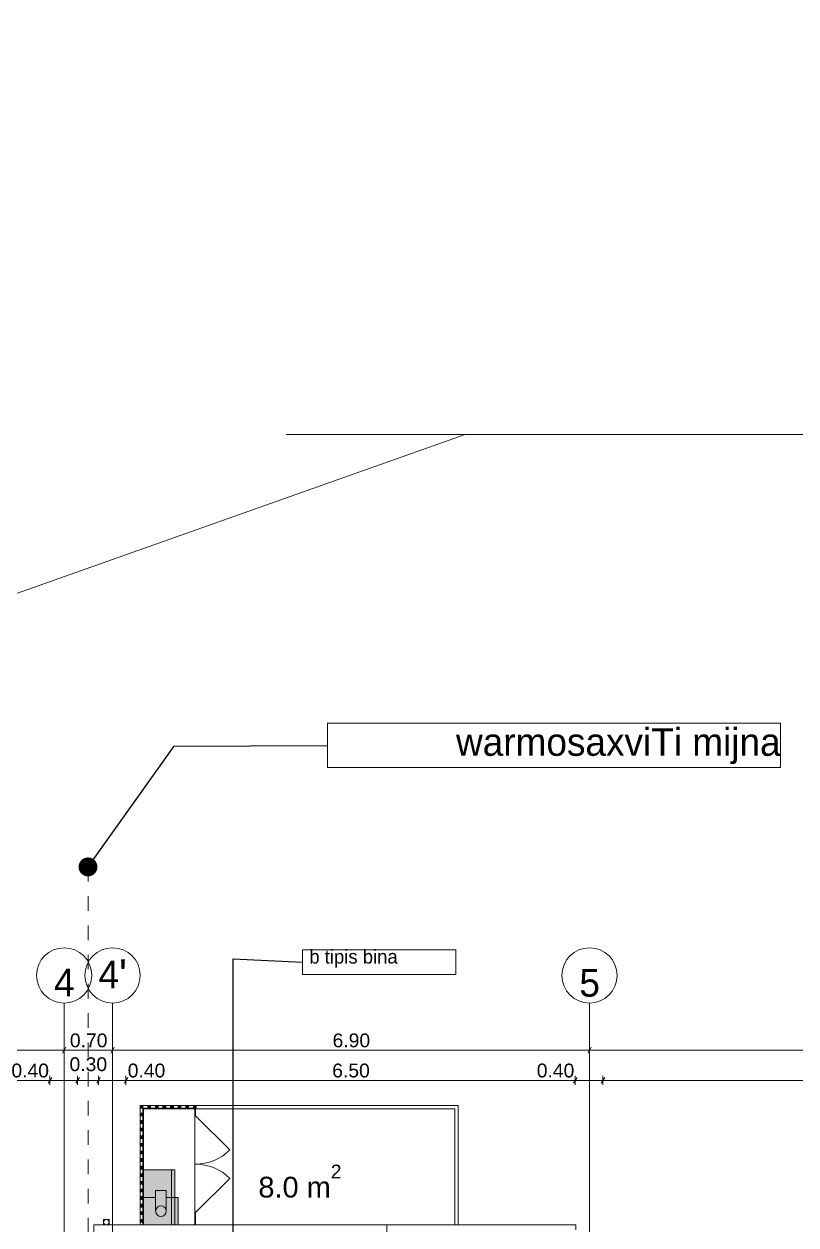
# Model space of a CAD drawing. Header units: millimetres. Extents: x 475159934 to 476245151, y 4620917055 to 4621447368.
# Drawn here: x 475253544 to 475264711, y 4621110286 to 4621127665 of the extents above; entities that cross this region are included whole.
import ezdxf

# ---------------------------------------------------------------- set-up
doc = ezdxf.new("R2010")
doc.units = ezdxf.units.MM
doc.header["$MEASUREMENT"] = 0
doc.set_wipeout_variables(frame=1)
doc.linetypes.add('Dashed', pattern=[423.333333, 211.666667, -211.666667])
for name, color, linetype, lineweight in [('0_Pen_No__42_Pen_No__250_Pen_No__5', 5, 'Continuous', 0), ('2D Drafting - General_Pen_No__1_Pen_No__7', 7, 'Continuous', 0), ('2D Drafting - General_Pen_No__250_Pen_No__7_Pen_No__250', 7, 'Continuous', 0), ('2D Drafting - General_Pen_No__250_Pen_No__7_Pen_No__7', 7, 'Continuous', 0), ('2D Drafting - General_Pen_No__7_Pen_No__250', 7, 'Continuous', 0), ('Annotation - Text_Pen_No__7_Pen_No__5', 5, 'Continuous', 0), ('G-Anno-Nplt_Pen_No__4', 7, 'Continuous', 0), ('G-Anno-Nplt_Pen_No__7', 7, 'Continuous', 0), ('gegmebi_Pen_No__1_Pen_No__7', 7, 'Continuous', 0), ('gegmebi_Pen_No__7_Pen_No__7', 7, 'Continuous', 0), ('New_2D Drafting - General_Pen_No__250_Pen_No__7_Pen_No__255', 255, 'Continuous', 0), ('New_2D Drafting - General_Pen_No__2_Pen_No__250', 7, 'Continuous', 0), ('New_2D Drafting - General_Pen_No__30_Pen_No__9_Pen_No__9_Pen_No__255', 255, 'Continuous', 0), ('New_2D Drafting - General_Pen_No__30_Pen_No__9_Pen_No__9_Pen_No__7', 7, 'Continuous', 0), ('New_Doors_Pen_No__7_Pen_No__7_Pen_No__250', 7, 'Continuous', 0), ('New_reg_nak_Pen_No__250', 7, 'Continuous', 0), ('New_reg_nak_Pen_No__7', 7, 'Continuous', 0), ('New_Structural - Bearing_Pen_No__1', 1, 'Continuous', 0), ('New_Structural - Bearing_Pen_No__250', 7, 'Continuous', 0), ('New_topo_NL (1)$0$GAZI_Pen_No__5', 5, 'Continuous', 0), ('New_ნავეთების კონტურები გრგ2_Pen_No__1', 1, 'Continuous', 0), ('zoma_Pen_No__142', 142, 'Continuous', 0), ('zoma_Pen_No__5', 5, 'Continuous', 0), ('zoma_Pen_No__5_Pen_No__5', 5, 'Continuous', 0)]:
    doc.layers.add(name, color=color, linetype=linetype, lineweight=lineweight)
doc.layers.add('zoma', color=7, linetype='Continuous')
doc.styles.add('GENERATED_STYLE_1', font='arial.ttf')
doc.styles.add('GENERATED_STYLE_3', font='arial.ttf')
doc.styles.add('GENERATED_STYLE_4', font='ACADMTAV.TTF')
doc.linetypes.add('Break', pattern='A,0,[1,12. бѓљбѓ\x98бѓЎбѓ\x98 бѓ’бѓђбѓ¦бѓ”бѓ‘бѓ”бѓ‘бѓ\x981.Shx,S=15.679026,R=0,X=0,Y=0],-1975.557214,0', length=1975.557214)
doc.dimstyles.new('GENERATED_STYLE__18', dxfattribs={"dimtxt": 200, "dimasz": 64.421331, "dimexe": 0.18, "dimexo": 3, "dimgap": 0, "dimtad": 1, "dimtih": 1, "dimtoh": 1, "dimlfac": 0.001, "dimzin": 0, "dimdsep": 46, "dimtxsty": 'GENERATED_STYLE_3', "dimblk": 'ARROWHEAD_2', "dimblk1": 'ARROWHEAD_2', "dimblk2": 'ARROWHEAD_2', "dimcen": 0.09, "dimclrd": 5, "dimclre": 5, "dimclrt": 5, "dimadec": 0, "dimazin": 0, "dimtfac": 1, "dimtdec": 4, "dimtmove": 0, "dimatfit": 3, "dimfxl": 1, "dimtolj": 1, "dimtzin": 0, "dimarcsym": 0})
doc.dimstyles.new('GENERATED_STYLE__27', dxfattribs={"dimtxt": 0.18, "dimasz": 364.8, "dimexe": 0.18, "dimexo": 0.0625, "dimgap": 0, "dimtad": 0, "dimtih": 1, "dimtoh": 1, "dimdec": 4, "dimzin": 0, "dimdsep": 46, "dimcen": 0.09, "dimadec": 0, "dimazin": 0, "dimtfac": 1, "dimtdec": 4, "dimtmove": 0, "dimatfit": 3, "dimldrblk": 'ARROWHEAD_11', "dimfxl": 1, "dimtolj": 1, "dimtzin": 0, "dimarcsym": 0})
doc.dimstyles.new('GENERATED_STYLE__3', dxfattribs={"dimtxt": 200, "dimasz": 64.421331, "dimexe": 0.18, "dimexo": 3, "dimgap": 0, "dimtad": 1, "dimtih": 1, "dimtoh": 1, "dimlfac": 0.001, "dimzin": 0, "dimdsep": 46, "dimtxsty": 'GENERATED_STYLE_3', "dimblk": 'ARROWHEAD_2', "dimblk1": 'ARROWHEAD_2', "dimblk2": 'ARROWHEAD_2', "dimcen": 0.09, "dimclrd": 142, "dimclre": 142, "dimclrt": 142, "dimadec": 0, "dimazin": 0, "dimtfac": 1, "dimtdec": 4, "dimtmove": 0, "dimatfit": 3, "dimfxl": 1, "dimtolj": 1, "dimtzin": 0, "dimarcsym": 0})
doc.dimstyles.new('GENERATED_STYLE__31', dxfattribs={"dimtxt": 0.18, "dimasz": 547.2, "dimexe": 0.18, "dimexo": 0.0625, "dimgap": 0, "dimtad": 0, "dimtih": 1, "dimtoh": 1, "dimdec": 4, "dimzin": 0, "dimdsep": 46, "dimcen": 0.09, "dimadec": 0, "dimazin": 0, "dimtfac": 1, "dimtdec": 4, "dimtmove": 0, "dimatfit": 3, "dimldrblk": 'ARROWHEAD_11', "dimfxl": 1, "dimtolj": 1, "dimtzin": 0, "dimarcsym": 0})
doc.dimstyles.new('GENERATED_STYLE__7', dxfattribs={"dimtxt": 200, "dimasz": 64.421331, "dimexe": 0.18, "dimexo": 3, "dimgap": 0, "dimtad": 1, "dimtih": 1, "dimtoh": 1, "dimlfac": 0.001, "dimzin": 0, "dimdsep": 46, "dimtxsty": 'GENERATED_STYLE_3', "dimblk": 'ARROWHEAD_2', "dimblk1": 'ARROWHEAD_2', "dimblk2": 'ARROWHEAD_2', "dimcen": 0.09, "dimclrd": 142, "dimclre": 142, "dimclrt": 142, "dimadec": 0, "dimazin": 0, "dimtfac": 1, "dimtdec": 4, "dimtmove": 2, "dimatfit": 3, "dimfxl": 1, "dimtolj": 1, "dimtzin": 0, "dimarcsym": 0})

# ---------------------------------------------------------------- blocks, each defined once
blk = doc.blocks.new('*D786', base_point=(475826096, 4621095193))
at = {"layer": 'zoma_Pen_No__142', "color": 142, "linetype": 'Continuous', "lineweight": 0, "transparency": 16777216}
for p, q in [((475247249, 4621112858), (475247200, 4621112773)), ((475247224, 4621112752), (475247224, 4621112879)), ((475254149, 4621112858), (475254100, 4621112773)), ((475254124, 4621112752), (475254124, 4621112879)), ((475247224, 4621112815), (475254124, 4621112815))]:
    blk.add_line(p, q, dxfattribs=at)
at = {"layer": 'zoma_Pen_No__142', "color": 142, "lineweight": 0, "transparency": 16777216, "insert": (475250407, 4621112855), "char_height": 200, "attachment_point": 7, "style": 'GENERATED_STYLE_3'}
blk.add_mtext('\\A1;{\\pql;\\fArial|b0|i0|c204|p0;\\W1.000000;6.90}', dxfattribs=at)
blk = doc.blocks.new('ARROWHEAD_2')
at = {"color": 0, "linetype": 'Continuous', "lineweight": 0}
for p, q in [((0, 0), (-1, 0)), ((-0.38, -0.66), (0.38, 0.66))]:
    blk.add_line(p, q, dxfattribs=at)
blk = doc.blocks.new('*D787', base_point=(475826096, 4621095193))
at = {"layer": 'zoma_Pen_No__142', "color": 142, "linetype": 'Continuous', "lineweight": 0, "transparency": 16777216}
for p, q in [((475254149, 4621112858), (475254100, 4621112773)), ((475254124, 4621112752), (475254124, 4621112879)), ((475254849, 4621112858), (475254800, 4621112773)), ((475254824, 4621112752), (475254824, 4621112879)), ((475254124, 4621112815), (475254824, 4621112815))]:
    blk.add_line(p, q, dxfattribs=at)
at = {"layer": 'zoma_Pen_No__142', "color": 142, "lineweight": 0, "transparency": 16777216, "insert": (475254207, 4621112855), "char_height": 200, "attachment_point": 7, "style": 'GENERATED_STYLE_3'}
blk.add_mtext('\\A1;{\\pql;\\fArial|b0|i0|c204|p0;\\W1.000000;0.70}', dxfattribs=at)
blk = doc.blocks.new('*D788', base_point=(475826096, 4621095193))
at = {"layer": 'zoma_Pen_No__142', "color": 142, "linetype": 'Continuous', "lineweight": 0, "transparency": 16777216}
for p, q in [((475254849, 4621112858), (475254800, 4621112773)), ((475254824, 4621112752), (475254824, 4621112879)), ((475261749, 4621112858), (475261700, 4621112773)), ((475261724, 4621112752), (475261724, 4621112879)), ((475254824, 4621112815), (475261724, 4621112815))]:
    blk.add_line(p, q, dxfattribs=at)
at = {"layer": 'zoma_Pen_No__142', "color": 142, "lineweight": 0, "transparency": 16777216, "insert": (475258007, 4621112855), "char_height": 200, "attachment_point": 7, "style": 'GENERATED_STYLE_3'}
blk.add_mtext('\\A1;{\\pql;\\fArial|b0|i0|c204|p0;\\W1.000000;6.90}', dxfattribs=at)
blk = doc.blocks.new('*D789', base_point=(475826096, 4621095193))
at = {"layer": 'zoma_Pen_No__142', "color": 142, "linetype": 'Continuous', "lineweight": 0, "transparency": 16777216}
for p, q in [((475261749, 4621112858), (475261700, 4621112773)), ((475261724, 4621112752), (475261724, 4621112879)), ((475268649, 4621112858), (475268600, 4621112773)), ((475268624, 4621112752), (475268624, 4621112879)), ((475261724, 4621112815), (475268624, 4621112815))]:
    blk.add_line(p, q, dxfattribs=at)
at = {"layer": 'zoma_Pen_No__142', "color": 142, "lineweight": 0, "transparency": 16777216, "insert": (475264907, 4621112855), "char_height": 200, "attachment_point": 7, "style": 'GENERATED_STYLE_3'}
blk.add_mtext('\\A1;{\\pql;\\fArial|b0|i0|c204|p0;\\W1.000000;6.90}', dxfattribs=at)
blk = doc.blocks.new('*D823', base_point=(475826096, 4621095193))
at = {"layer": 'zoma_Pen_No__142', "color": 142, "linetype": 'Continuous', "lineweight": 0, "transparency": 16777216}
for p, q in [((475247444, 4621112422), (475247395, 4621112337)), ((475247419, 4621112316), (475247419, 4621112443)), ((475247419, 4621112379), (475253919, 4621112379)), ((475253944, 4621112422), (475253895, 4621112337)), ((475253919, 4621112316), (475253919, 4621112443))]:
    blk.add_line(p, q, dxfattribs=at)
at = {"layer": 'zoma_Pen_No__142', "color": 142, "lineweight": 0, "transparency": 16777216, "char_height": 200, "attachment_point": 7, "style": 'GENERATED_STYLE_3'}
for s, insert in [('\\A1;{\\pql;\\fArial|b0|i0|c204|p0;\\W1.000000;6.50}', (475250402, 4621112419)), ('\\A1;{\\pql;\\fArial|b0|i0|c204|p0;\\W1.000000;0.40}', (475253361, 4621112419))]:
    blk.add_mtext(s, dxfattribs=dict(at, insert=insert))
blk = doc.blocks.new('*D824', base_point=(475826096, 4621095193))
at = {"layer": 'zoma_Pen_No__142', "color": 142, "linetype": 'Continuous', "lineweight": 0, "transparency": 16777216}
for p, q in [((475253944, 4621112422), (475253895, 4621112337)), ((475253919, 4621112316), (475253919, 4621112443)), ((475253919, 4621112379), (475254319, 4621112379)), ((475254344, 4621112422), (475254295, 4621112337)), ((475254319, 4621112316), (475254319, 4621112443))]:
    blk.add_line(p, q, dxfattribs=at)
at = {"layer": 'zoma_Pen_No__142', "color": 142, "lineweight": 0, "transparency": 16777216, "insert": (475254202, 4621112510), "char_height": 200, "attachment_point": 7, "style": 'GENERATED_STYLE_3'}
blk.add_mtext('\\A1;{\\pql;\\fArial|b0|i0|c204|p0;\\W1.000000;0.30}', dxfattribs=at)
blk = doc.blocks.new('*D825', base_point=(475826096, 4621095193))
at = {"layer": 'zoma_Pen_No__142', "color": 142, "linetype": 'Continuous', "lineweight": 0, "transparency": 16777216}
for p, q in [((475254344, 4621112422), (475254295, 4621112337)), ((475254319, 4621112316), (475254319, 4621112443)), ((475254319, 4621112379), (475254619, 4621112379)), ((475254644, 4621112422), (475254595, 4621112337)), ((475254619, 4621112316), (475254619, 4621112443))]:
    blk.add_line(p, q, dxfattribs=at)
blk = doc.blocks.new('*D826', base_point=(475826096, 4621095193))
at = {"layer": 'zoma_Pen_No__142', "color": 142, "linetype": 'Continuous', "lineweight": 0, "transparency": 16777216}
for p, q in [((475254644, 4621112422), (475254595, 4621112337)), ((475254619, 4621112316), (475254619, 4621112443)), ((475254619, 4621112379), (475255019, 4621112379)), ((475255044, 4621112422), (475254995, 4621112337)), ((475255019, 4621112316), (475255019, 4621112443))]:
    blk.add_line(p, q, dxfattribs=at)
blk = doc.blocks.new('*D827', base_point=(475826096, 4621095193))
at = {"layer": 'zoma_Pen_No__142', "color": 142, "linetype": 'Continuous', "lineweight": 0, "transparency": 16777216}
for p, q in [((475255044, 4621112422), (475254995, 4621112337)), ((475255019, 4621112316), (475255019, 4621112443)), ((475255019, 4621112379), (475261519, 4621112379)), ((475261544, 4621112422), (475261495, 4621112337)), ((475261519, 4621112316), (475261519, 4621112443))]:
    blk.add_line(p, q, dxfattribs=at)
at = {"layer": 'zoma_Pen_No__142', "color": 142, "lineweight": 0, "transparency": 16777216, "char_height": 200, "attachment_point": 7, "style": 'GENERATED_STYLE_3'}
for s, insert in [('\\A1;{\\pql;\\fArial|b0|i0|c204|p0;\\W1.000000;0.40}', (475255044, 4621112419)), ('\\A1;{\\pql;\\fArial|b0|i0|c204|p0;\\W1.000000;6.50}', (475258002, 4621112419)), ('\\A1;{\\pql;\\fArial|b0|i0|c204|p0;\\W1.000000;0.40}', (475260961, 4621112419))]:
    blk.add_mtext(s, dxfattribs=dict(at, insert=insert))
blk = doc.blocks.new('*D828', base_point=(475826096, 4621095193))
at = {"layer": 'zoma_Pen_No__142', "color": 142, "linetype": 'Continuous', "lineweight": 0, "transparency": 16777216}
for p, q in [((475261544, 4621112422), (475261495, 4621112337)), ((475261519, 4621112316), (475261519, 4621112443)), ((475261519, 4621112379), (475261919, 4621112379)), ((475261944, 4621112422), (475261895, 4621112337)), ((475261919, 4621112316), (475261919, 4621112443))]:
    blk.add_line(p, q, dxfattribs=at)
blk = doc.blocks.new('*D829', base_point=(475826096, 4621095193))
at = {"layer": 'zoma_Pen_No__142', "color": 142, "linetype": 'Continuous', "lineweight": 0, "transparency": 16777216}
for p, q in [((475261944, 4621112422), (475261895, 4621112337)), ((475261919, 4621112316), (475261919, 4621112443)), ((475261919, 4621112379), (475268419, 4621112379)), ((475268444, 4621112422), (475268395, 4621112337)), ((475268419, 4621112316), (475268419, 4621112443))]:
    blk.add_line(p, q, dxfattribs=at)
at = {"layer": 'zoma_Pen_No__142', "color": 142, "lineweight": 0, "transparency": 16777216, "char_height": 200, "attachment_point": 7, "style": 'GENERATED_STYLE_3'}
for s, insert in [('\\A1;{\\pql;\\fArial|b0|i0|c204|p0;\\W1.000000;6.50}', (475264902, 4621112419)), ('\\A1;{\\pql;\\fArial|b0|i0|c204|p0;\\W1.000000;0.40}', (475267861, 4621112419))]:
    blk.add_mtext(s, dxfattribs=dict(at, insert=insert))
blk = doc.blocks.new('*D854', base_point=(475826096, 4621095193))
at = {"layer": 'zoma_Pen_No__142', "color": 142, "linetype": 'Continuous', "lineweight": 0, "transparency": 16777216}
for p, q in [((475233175, 4621137346), (475233217, 4621137346)), ((475233241, 4621137388), (475233192, 4621137304)), ((475233217, 4621137282), (475233217, 4621137410)), ((475233217, 4621137346), (475297117, 4621137346)), ((475297092, 4621137304), (475297141, 4621137388)), ((475297117, 4621137282), (475297117, 4621137410)), ((475297117, 4621137346), (475297158, 4621137346))]:
    blk.add_line(p, q, dxfattribs=at)
at = {"layer": 'zoma_Pen_No__142', "color": 142, "lineweight": 0, "transparency": 16777216, "insert": (475264824, 4621137386), "char_height": 200, "attachment_point": 7, "style": 'GENERATED_STYLE_3'}
blk.add_mtext('\\A1;{\\pql;\\fArial|b0|i0|c204|p0;\\W1.000000;63.90}', dxfattribs=at)
blk = doc.blocks.new('*D1321', base_point=(475826096, 4621095193))
at = {"layer": 'zoma_Pen_No__5', "color": 5, "linetype": 'Continuous', "lineweight": 0, "transparency": 16777216}
for p, q in [((475253833, 4621139623), (475253874, 4621139623)), ((475253899, 4621139665), (475253850, 4621139580)), ((475253874, 4621139559), (475253874, 4621139686)), ((475253874, 4621139623), (475254469, 4621139623)), ((475254445, 4621139580), (475254494, 4621139665)), ((475254469, 4621139559), (475254469, 4621139686)), ((475254469, 4621139623), (475254511, 4621139623))]:
    blk.add_line(p, q, dxfattribs=at)
at = {"layer": 'zoma_Pen_No__5', "color": 5, "lineweight": 0, "transparency": 16777216, "insert": (475253905, 4621139663), "char_height": 200, "attachment_point": 7, "style": 'GENERATED_STYLE_3'}
blk.add_mtext('\\A1;{\\pql;\\fArial|b0|i0|c204|p0;\\W1.000000;0.60}', dxfattribs=at)
blk = doc.blocks.new('*D1322', base_point=(475826096, 4621095193))
at = {"layer": 'zoma_Pen_No__5', "color": 5, "linetype": 'Continuous', "lineweight": 0, "transparency": 16777216}
for p, q in [((475254428, 4621139623), (475254469, 4621139623)), ((475254494, 4621139665), (475254445, 4621139580)), ((475254469, 4621139559), (475254469, 4621139686)), ((475254469, 4621139623), (475255084, 4621139623)), ((475255060, 4621139580), (475255109, 4621139665)), ((475255084, 4621139559), (475255084, 4621139686)), ((475255084, 4621139623), (475255126, 4621139623))]:
    blk.add_line(p, q, dxfattribs=at)
at = {"layer": 'zoma_Pen_No__5', "color": 5, "lineweight": 0, "transparency": 16777216, "insert": (475254510, 4621139663), "char_height": 200, "attachment_point": 7, "style": 'GENERATED_STYLE_3'}
blk.add_mtext('\\A1;{\\pql;\\fArial|b0|i0|c204|p0;\\W1.000000;0.61}', dxfattribs=at)
blk = doc.blocks.new('*D1329', base_point=(475826096, 4621095193))
at = {"layer": 'zoma_Pen_No__5', "color": 5, "linetype": 'Continuous', "lineweight": 0, "transparency": 16777216}
for p, q in [((475253899, 4621155766), (475253850, 4621155681)), ((475253874, 4621155660), (475253874, 4621155787)), ((475254445, 4621155681), (475254494, 4621155766)), ((475254469, 4621155660), (475254469, 4621155787)), ((475253833, 4621155724), (475253874, 4621155724)), ((475253874, 4621155724), (475254469, 4621155724)), ((475254469, 4621155724), (475254511, 4621155724))]:
    blk.add_line(p, q, dxfattribs=at)
at = {"layer": 'zoma_Pen_No__5', "color": 5, "lineweight": 0, "transparency": 16777216, "insert": (475253905, 4621155764), "char_height": 200, "attachment_point": 7, "style": 'GENERATED_STYLE_3'}
blk.add_mtext('\\A1;{\\pql;\\fArial|b0|i0|c204|p0;\\W1.000000;0.60}', dxfattribs=at)
blk = doc.blocks.new('ARROWHEAD_11')
at = {"color": 0, "linetype": 'Continuous', "lineweight": 0}
blk.add_line((0, 0), (-1, 0), dxfattribs=at)
at = {"color": 0, "linetype": 'Continuous', "lineweight": 0, "const_width": 0.25, "flags": 128}
blk.add_lwpolyline([(-0.125, 0, 1), (0.125, 0, 1)], format="xyb", close=True, dxfattribs=at)

msp = doc.modelspace()

# ---------------------------------------------------------------- hatches: boundary and pattern name
at = {"layer": '2D Drafting - General_Pen_No__250_Pen_No__7_Pen_No__7', "linetype": 'Continuous', "lineweight": 0}
for points in [[(475256014.637, 4621111966.431), (475256014.637, 4621111976.431), (475255264.016, 4621111976.431), (475255264.016, 4621111966.431), (475255264.016, 4621110286.431), (475255274.016, 4621110286.431), (475255274.016, 4621111966.431)], [(475256024.343, 4621111866.436), (475256024.343, 4621111976.436), (475256014.343, 4621111976.436), (475256014.343, 4621111866.436)], [(475256024.343, 4621110286.431), (475256024.343, 4621110466.436), (475256014.343, 4621110466.436), (475256014.343, 4621110286.431)]]:
    msp.add_hatch(color=7, dxfattribs=at).paths.add_polyline_path(points)
at = {"layer": 'New_2D Drafting - General_Pen_No__250_Pen_No__7_Pen_No__255', "linetype": 'Continuous', "lineweight": 0}
for points in [[(475255274.016, 4621110286.431), (475255724.016, 4621110286.431), (475255724.016, 4621111086.431), (475255274.016, 4621111086.431)], [(475255274.016, 4621110286.431), (475255774.016, 4621110286.436), (475255774.012, 4621110686.431), (475255601.027, 4621110686.43), (475255601.026, 4621110786.433), (475255447, 4621110786.431), (475255447.001, 4621110686.428), (475255274.012, 4621110686.427)]]:
    msp.add_hatch(color=255, dxfattribs=at).paths.add_polyline_path(points)
at = {"layer": 'New_2D Drafting - General_Pen_No__30_Pen_No__9_Pen_No__9_Pen_No__255', "linetype": 'Continuous', "lineweight": 0}
for points in [[(475255264.015, 4621112016.435), (475255264.015, 4621111976.435), (475255224.015, 4621111976.435), (475255224.015, 4621112016.435)], [(475255374.015, 4621112016.435), (475255374.015, 4621111976.435), (475255334.015, 4621111976.435), (475255334.015, 4621112016.435)], [(475255484.015, 4621112016.435), (475255484.015, 4621111976.435), (475255444.015, 4621111976.435), (475255444.015, 4621112016.435)], [(475255594.015, 4621112016.435), (475255594.015, 4621111976.435), (475255554.015, 4621111976.435), (475255554.015, 4621112016.435)], [(475255704.015, 4621112016.435), (475255704.015, 4621111976.435), (475255664.015, 4621111976.435), (475255664.015, 4621112016.435)], [(475255814.015, 4621112016.435), (475255814.015, 4621111976.435), (475255774.015, 4621111976.435), (475255774.015, 4621112016.435)], [(475255924.015, 4621112016.435), (475255924.015, 4621111976.435), (475255884.015, 4621111976.435), (475255884.015, 4621112016.435)], [(475256034.015, 4621112016.435), (475256034.015, 4621111976.435), (475255994.015, 4621111976.435), (475255994.015, 4621112016.435)], [(475255224.016, 4621111866.436), (475255264.016, 4621111866.436), (475255264.016, 4621111906.436), (475255224.016, 4621111906.436)], [(475255224.016, 4621111756.436), (475255264.016, 4621111756.436), (475255264.016, 4621111796.436), (475255224.016, 4621111796.436)], [(475255224.016, 4621111646.436), (475255264.016, 4621111646.436), (475255264.016, 4621111686.436), (475255224.016, 4621111686.436)], [(475255224.016, 4621111536.436), (475255264.016, 4621111536.436), (475255264.016, 4621111576.436), (475255224.016, 4621111576.436)], [(475255224.016, 4621111426.436), (475255264.016, 4621111426.436), (475255264.016, 4621111466.436), (475255224.016, 4621111466.436)], [(475255224.016, 4621111316.436), (475255264.016, 4621111316.436), (475255264.016, 4621111356.436), (475255224.016, 4621111356.436)], [(475255224.016, 4621111206.436), (475255264.016, 4621111206.436), (475255264.016, 4621111246.436), (475255224.016, 4621111246.436)], [(475255224.016, 4621111096.436), (475255264.016, 4621111096.436), (475255264.016, 4621111136.436), (475255224.016, 4621111136.436)], [(475255224.016, 4621110986.436), (475255264.016, 4621110986.436), (475255264.016, 4621111026.436), (475255224.016, 4621111026.436)], [(475255224.016, 4621110876.436), (475255264.016, 4621110876.436), (475255264.016, 4621110916.436), (475255224.016, 4621110916.436)], [(475255224.016, 4621110766.436), (475255264.016, 4621110766.436), (475255264.016, 4621110806.436), (475255224.016, 4621110806.436)], [(475255224.016, 4621110656.436), (475255264.016, 4621110656.436), (475255264.016, 4621110696.436), (475255224.016, 4621110696.436)], [(475255224.016, 4621110546.436), (475255264.016, 4621110546.436), (475255264.016, 4621110586.436), (475255224.016, 4621110586.436)], [(475255224.016, 4621110436.436), (475255264.016, 4621110436.436), (475255264.016, 4621110476.436), (475255224.016, 4621110476.436)], [(475255224.016, 4621110326.436), (475255264.016, 4621110326.436), (475255264.016, 4621110366.436), (475255224.016, 4621110366.436)]]:
    msp.add_hatch(color=255, dxfattribs=at).paths.add_polyline_path(points)

# ---------------------------------------------------------------- linework, layer by layer
at = {"layer": '0_Pen_No__42_Pen_No__250_Pen_No__5', "color": 5, "linetype": 'Continuous', "lineweight": 0}
for centre in [(475254124.343, 4621113897.772), (475254124.343, 4621113897.772), (475254824.343, 4621113897.772), (475261724.343, 4621113897.407), (475261724.343, 4621113897.407)]:
    msp.add_circle(centre, 400, dxfattribs=at)
at = {"layer": '2D Drafting - General_Pen_No__1_Pen_No__7', "color": 7, "linetype": 'Continuous', "lineweight": 0}
msp.add_circle((475254734.421, 4621110326.663), 40, dxfattribs=at)
at = {"layer": '2D Drafting - General_Pen_No__250_Pen_No__7_Pen_No__250', "color": 7, "linetype": 'Continuous', "lineweight": 0, "flags": 128}
for points in [[(475256014.637, 4621111966.431), (475256014.637, 4621111976.431), (475255264.016, 4621111976.431), (475255264.016, 4621111966.431), (475255264.016, 4621110286.431), (475255274.016, 4621110286.431), (475255274.016, 4621111966.431)], [(475256024.343, 4621111866.436), (475256024.343, 4621111976.436), (475256014.343, 4621111976.436), (475256014.343, 4621111866.436)], [(475256024.343, 4621110286.431), (475256024.343, 4621110466.436), (475256014.343, 4621110466.436), (475256014.343, 4621110286.431)]]:
    msp.add_lwpolyline(points, close=True, dxfattribs=at)
at = {"layer": '2D Drafting - General_Pen_No__7_Pen_No__250', "color": 7, "linetype": 'Continuous', "lineweight": 0, "flags": 128}
msp.add_lwpolyline([(475258723.96, 4621110146.172), (475258793.975, 4621110146.172), (475258793.976, 4621110286.434)], dxfattribs=at)
at = {"layer": 'G-Anno-Nplt_Pen_No__4', "color": 7, "linetype": 'Continuous', "lineweight": 0, "flags": 128}
msp.add_lwpolyline([(475255224.015, 4621112016.435), (475259824.015, 4621112016.435), (475259824.015, 4621110286.431), (475255224.016, 4621110286.431)], close=True, dxfattribs=at)
at = {"layer": 'gegmebi_Pen_No__1_Pen_No__7', "color": 7, "linetype": 'Continuous', "lineweight": 0, "flags": 128}
for points in [[(475255601.029, 4621110486.431), (475255601.026, 4621110786.433), (475255447, 4621110786.431), (475255447.003, 4621110486.43)], [(475255601.027, 4621110686.43), (475255774.012, 4621110686.431), (475255774.016, 4621110286.436), (475255274.016, 4621110286.431), (475255274.012, 4621110686.427), (475255447.001, 4621110686.428)]]:
    msp.add_lwpolyline(points, dxfattribs=at)
at = {"layer": 'gegmebi_Pen_No__7_Pen_No__7', "color": 7, "linetype": 'Continuous', "lineweight": 0}
for p, q in [((475254694.421, 4621110366.663), (475254694.421, 4621110286.663)), ((475254774.421, 4621110366.663), (475254694.421, 4621110366.663)), ((475254694.421, 4621110286.663), (475254774.421, 4621110286.663)), ((475254774.421, 4621110286.663), (475254774.421, 4621110366.663))]:
    msp.add_line(p, q, dxfattribs=at)
at = {"layer": 'New_2D Drafting - General_Pen_No__2_Pen_No__250', "color": 7, "linetype": 'Continuous', "lineweight": 0, "flags": 128}
msp.add_lwpolyline([(475257570.927, 4621113909.923), (475259790.932, 4621113909.923), (475259790.932, 4621114269.299), (475257570.927, 4621114269.299), (475257570.927, 4621113909.923)], close=True, dxfattribs=at)
at = {"layer": 'New_2D Drafting - General_Pen_No__30_Pen_No__9_Pen_No__9_Pen_No__7', "color": 7, "linetype": 'Continuous', "lineweight": 0, "flags": 128}
for points in [[(475255264.015, 4621112016.435), (475255264.015, 4621111976.435), (475255224.015, 4621111976.435), (475255224.015, 4621112016.435)], [(475255374.015, 4621112016.435), (475255374.015, 4621111976.435), (475255334.015, 4621111976.435), (475255334.015, 4621112016.435)], [(475255484.015, 4621112016.435), (475255484.015, 4621111976.435), (475255444.015, 4621111976.435), (475255444.015, 4621112016.435)], [(475255594.015, 4621112016.435), (475255594.015, 4621111976.435), (475255554.015, 4621111976.435), (475255554.015, 4621112016.435)], [(475255704.015, 4621112016.435), (475255704.015, 4621111976.435), (475255664.015, 4621111976.435), (475255664.015, 4621112016.435)], [(475255814.015, 4621112016.435), (475255814.015, 4621111976.435), (475255774.015, 4621111976.435), (475255774.015, 4621112016.435)], [(475255924.015, 4621112016.435), (475255924.015, 4621111976.435), (475255884.015, 4621111976.435), (475255884.015, 4621112016.435)], [(475256034.015, 4621112016.435), (475256034.015, 4621111976.435), (475255994.015, 4621111976.435), (475255994.015, 4621112016.435)], [(475255224.016, 4621111866.436), (475255264.016, 4621111866.436), (475255264.016, 4621111906.436), (475255224.016, 4621111906.436)], [(475255224.016, 4621111756.436), (475255264.016, 4621111756.436), (475255264.016, 4621111796.436), (475255224.016, 4621111796.436)], [(475255224.016, 4621111646.436), (475255264.016, 4621111646.436), (475255264.016, 4621111686.436), (475255224.016, 4621111686.436)], [(475255224.016, 4621111536.436), (475255264.016, 4621111536.436), (475255264.016, 4621111576.436), (475255224.016, 4621111576.436)], [(475255224.016, 4621111426.436), (475255264.016, 4621111426.436), (475255264.016, 4621111466.436), (475255224.016, 4621111466.436)], [(475255224.016, 4621111316.436), (475255264.016, 4621111316.436), (475255264.016, 4621111356.436), (475255224.016, 4621111356.436)], [(475255224.016, 4621111206.436), (475255264.016, 4621111206.436), (475255264.016, 4621111246.436), (475255224.016, 4621111246.436)], [(475255224.016, 4621111096.436), (475255264.016, 4621111096.436), (475255264.016, 4621111136.436), (475255224.016, 4621111136.436)], [(475255224.016, 4621110986.436), (475255264.016, 4621110986.436), (475255264.016, 4621111026.436), (475255224.016, 4621111026.436)], [(475255224.016, 4621110876.436), (475255264.016, 4621110876.436), (475255264.016, 4621110916.436), (475255224.016, 4621110916.436)], [(475255224.016, 4621110766.436), (475255264.016, 4621110766.436), (475255264.016, 4621110806.436), (475255224.016, 4621110806.436)], [(475255224.016, 4621110656.436), (475255264.016, 4621110656.436), (475255264.016, 4621110696.436), (475255224.016, 4621110696.436)], [(475255224.016, 4621110546.436), (475255264.016, 4621110546.436), (475255264.016, 4621110586.436), (475255224.016, 4621110586.436)], [(475255224.016, 4621110436.436), (475255264.016, 4621110436.436), (475255264.016, 4621110476.436), (475255224.016, 4621110476.436)], [(475255224.016, 4621110326.436), (475255264.016, 4621110326.436), (475255264.016, 4621110366.436), (475255224.016, 4621110366.436)]]:
    msp.add_lwpolyline(points, close=True, dxfattribs=at)
at = {"layer": 'New_Doors_Pen_No__7_Pen_No__7_Pen_No__250', "color": 7, "linetype": 'Continuous', "lineweight": 0, "flags": 128}
msp.add_lwpolyline([(475259774.015, 4621110286.431), (475259774.015, 4621111966.435), (475255974.015, 4621111966.435)], dxfattribs=at)
at = {"layer": 'New_reg_nak_Pen_No__250', "color": 7, "linetype": 'Continuous', "lineweight": 0}
for p, q in [((475256014.343, 4621110466.436), (475256014.343, 4621111866.436)), ((475255678.538, 4621111086.431), (475255678.538, 4621110286.431))]:
    msp.add_line(p, q, dxfattribs=at)
at = {"layer": 'New_reg_nak_Pen_No__250', "color": 7, "linetype": 'Continuous', "lineweight": 0, "flags": 128}
msp.add_lwpolyline([(475255274.016, 4621110286.431), (475255274.016, 4621111086.431), (475255724.016, 4621111086.431), (475255724.016, 4621110286.431)], close=True, dxfattribs=at)
at = {"layer": 'New_reg_nak_Pen_No__250', "color": 7, "linetype": 'Continuous', "lineweight": 0}
msp.add_circle((475255524.016, 4621110486.431), 77.013, dxfattribs=at)
at = {"layer": 'New_reg_nak_Pen_No__7', "color": 7, "linetype": 'Continuous', "lineweight": 0, "flags": 128}
msp.add_lwpolyline([(475261524.343, 4621110216.431), (475261524.343, 4621110286.431), (475254554.342, 4621110286.431), (475254554.342, 4621106087.849)], dxfattribs=at)
at = {"layer": 'New_Structural - Bearing_Pen_No__1', "color": 1, "linetype": 'Break', "lineweight": 0}
msp.add_line((475257336.988, 4621121724.606), (475306247.332, 4621121724.606), dxfattribs=at)
at = {"layer": 'New_Structural - Bearing_Pen_No__250', "color": 7, "linetype": 'Continuous', "lineweight": 0}
for p, q in [((475256024.343, 4621111866.436), (475256519.318, 4621111371.461)), ((475256024.343, 4621110466.436), (475256519.318, 4621110961.41))]:
    msp.add_line(p, q, dxfattribs=at)
for centre, start, end in [((475256024.343, 4621111866.436), 270, 315), ((475256024.343, 4621110466.436), 45, 90)]:
    msp.add_arc(centre, 700, start, end, dxfattribs=at)
at = {"layer": 'New_ნავეთების კონტურები გრგ2_Pen_No__1', "color": 1, "linetype": 'Continuous', "lineweight": 0}
msp.add_lwpolyline([(475259925.567, 4621121724.606), (475225322.745, 4621109458.01)], dxfattribs=at)
at = {"layer": 'zoma_Pen_No__5_Pen_No__5', "color": 5, "linetype": 'Dashed', "lineweight": 0}
msp.add_line((475254469.369, 4621115467.686), (475254469.369, 4621087203.42), dxfattribs=at)
at = {"layer": 'zoma_Pen_No__5_Pen_No__5', "color": 5, "linetype": 'Continuous', "lineweight": 0}
for p, q in [((475254124.343, 4621113497.772), (475254124.343, 4621085262.477)), ((475254824.343, 4621113497.407), (475254824.343, 4621085262.477)), ((475261724.343, 4621113497.407), (475261724.343, 4621085262.477))]:
    msp.add_line(p, q, dxfattribs=at)

# ---------------------------------------------------------------- texts
at = {"layer": 'Annotation - Text_Pen_No__7_Pen_No__5', "color": 5, "linetype": 'Continuous', "lineweight": 0, "char_height": 400, "attachment_point": 2, "style": 'GENERATED_STYLE_4'}
for s, insert in [("\\A1;{\\pqc;\\fAcadMtavr|b0|i0|c0|p0;\\W1.000000;4\\fArial|b0|i0|c204|p0;\\H1.093750x;\\W1.000000;'}", (475254826.5, 4621114129.887)), ('\\A1;{\\pqc;\\fAcadMtavr|b0|i0|c0|p0;\\W1.000000;4}', (475254126.5, 4621113996.809)), ('\\A1;{\\pqc;\\fAcadMtavr|b0|i0|c0|p0;\\W1.000000;5}', (475261726.5, 4621113989.645))]:
    msp.add_mtext(s, dxfattribs=dict(at, insert=insert))
at = {"layer": 'G-Anno-Nplt_Pen_No__7', "color": 7, "lineweight": 0, "insert": (475256934.015, 4621110679.687), "char_height": 300, "attachment_point": 7, "style": 'GENERATED_STYLE_1'}
msp.add_mtext('{\\fArial|b0|i0|c204|p0;8.0 m{\\H0.66x;\\S2^  ;}}', dxfattribs=at)
at = {"layer": 'New_2D Drafting - General_Pen_No__2_Pen_No__250', "color": 7, "linetype": 'Continuous', "lineweight": 0, "insert": (475257670.927, 4621114138.674), "char_height": 200, "attachment_point": 4, "style": 'GENERATED_STYLE_4'}
msp.add_mtext('\\A1;{\\pql;\\fAcadMtavr|b0|i0|c0|p0;\\W1.000000;b tipis bina}', dxfattribs=at)

# ---------------------------------------------------------------- dimensions: what is measured, and where the dimension line sits
at = {"layer": 'zoma', "color": 5, "linetype": 'Continuous', "lineweight": 0}
for base, p1, p2, picture, middle in [((475254469.369, 4621155723.505), (475253874.343, 4621056872.054), (475254469.369, 4621057123.597), '*D1329', (475254163.852, 4621155863.505)), ((475254469.369, 4621139622.696), (475253874.248, 4621041672.059), (475254469.369, 4621038013.684), '*D1321', (475254163.805, 4621139762.696)), ((475255084.343, 4621139622.696), (475254469.369, 4621040932.371), (475255084.343, 4621045757.042), '*D1322', (475254768.852, 4621139762.696))]:
    dim = msp.add_linear_dim(base=base, p1=p1, p2=p2, dimstyle='GENERATED_STYLE__18', dxfattribs=at)
    dim.commit()
    dim.dimension.update_dxf_attribs({"geometry": picture, "text_midpoint": middle, "dimtype": 160})
at = {"layer": 'zoma', "color": 142, "linetype": 'Continuous', "lineweight": 0}
for base, p1, p2, dimstyle, picture, middle in [((475297116.774, 4621137345.996), (475233216.781, 4621139407.69), (475297116.774, 4621120913.977), 'GENERATED_STYLE__3', '*D854', (475265158.605, 4621137485.996)), ((475254124.345, 4621112815.249), (475247224.342, 4621111152.133), (475254124.345, 4621112379.449), 'GENERATED_STYLE__3', '*D786', (475250666.34, 4621112955.249)), ((475254824.345, 4621112815.249), (475254124.345, 4621112379.449), (475254824.345, 4621112379.449), 'GENERATED_STYLE__3', '*D787', (475254466.341, 4621112955.249)), ((475261724.342, 4621112815.249), (475254824.345, 4621112379.449), (475261724.342, 4621111878.212), 'GENERATED_STYLE__3', '*D788', (475258266.34, 4621112955.249)), ((475268624.342, 4621112815.249), (475261724.342, 4621111878.212), (475268624.342, 4621111953.175), 'GENERATED_STYLE__3', '*D789', (475265166.338, 4621112955.249)), ((475253919.368, 4621112379.229), (475247419.368, 4621091997.277), (475253919.368, 4621092397.277), 'GENERATED_STYLE__3', '*D823', (475250661.364, 4621112519.229)), ((475254319.375, 4621112379.229), (475253919.368, 4621092397.277), (475254319.375, 4621091997.278), 'GENERATED_STYLE__3', '*D824', (475253619.947, 4621112519.229)), ((475261519.369, 4621112379.229), (475255019.368, 4621107694.734), (475261519.369, 4621107694.734), 'GENERATED_STYLE__3', '*D827', (475258261.364, 4621112519.229)), ((475268419.368, 4621112379.229), (475261919.368, 4621107694.734), (475268419.368, 4621107694.734), 'GENERATED_STYLE__3', '*D829', (475265161.364, 4621112519.229)), ((475254619.375, 4621112379.229), (475254319.375, 4621091997.278), (475254619.375, 4621096551.913), 'GENERATED_STYLE__7', '*D825', (475254461.371, 4621112609.835)), ((475255019.368, 4621112379.229), (475254619.375, 4621096551.913), (475255019.368, 4621107694.734), 'GENERATED_STYLE__3', '*D826', (475255302.781, 4621112519.229)), ((475261919.368, 4621112379.229), (475261519.369, 4621107694.734), (475261919.368, 4621107694.734), 'GENERATED_STYLE__3', '*D828', (475261219.948, 4621112519.229))]:
    dim = msp.add_linear_dim(base=base, p1=p1, p2=p2, dimstyle=dimstyle, dxfattribs=at)
    dim.commit()
    dim.dimension.update_dxf_attribs({"geometry": picture, "text_midpoint": middle, "dimtype": 160})

# ---------------------------------------------------------------- leaders
at = {"layer": 'New_2D Drafting - General_Pen_No__2_Pen_No__250', "color": 7, "linetype": 'Continuous', "lineweight": 0, "annotation_type": 0, "has_hookline": 1, "hookline_direction": 0, "text_width": 1944.787}
msp.add_leader([(475256570.927, 4621109158.137), (475256570.927, 4621114138.674), (475257570.927, 4621114089.611)], dimstyle='GENERATED_STYLE__27', dxfattribs=at)

# ---------------------------------------------------------------- next in the draw order: wipeouts: each hides what was drawn before it
at = {"color": 5, "linetype": 'Continuous', "lineweight": 0, "ltscale": 23227460265.52174}
msp.add_wipeout([(475257932.97, 4621116904.502), (475264489.18, 4621116904.502), (475264489.18, 4621117547.103), (475257932.97, 4621117547.103)], dxfattribs=at).dxf.layer = 'New_topo_NL (1)$0$GAZI_Pen_No__5'

# ---------------------------------------------------------------- next in the draw order: linework, layer by layer
at = {"layer": 'New_topo_NL (1)$0$GAZI_Pen_No__5', "color": 5, "linetype": 'Continuous', "lineweight": 0, "flags": 128}
msp.add_lwpolyline([(475257932.97, 4621116904.502), (475264489.18, 4621116904.502), (475264489.18, 4621117547.103), (475257932.97, 4621117547.103), (475257932.97, 4621116904.502)], close=True, dxfattribs=at)

# ---------------------------------------------------------------- next in the draw order: texts
at = {"layer": 'New_topo_NL (1)$0$GAZI_Pen_No__5', "color": 5, "linetype": 'Continuous', "lineweight": 0, "insert": (475264489.18, 4621117215.203), "char_height": 400, "attachment_point": 6, "style": 'GENERATED_STYLE_4'}
msp.add_mtext('\\A1;{\\pqr;\\fAcadMtavr|b0|i0|c0|p0;\\W1.000000;warmosaxviTi mijna}', dxfattribs=at)

# ---------------------------------------------------------------- next in the draw order: leaders
at = {"layer": 'New_topo_NL (1)$0$GAZI_Pen_No__5', "color": 5, "linetype": 'Continuous', "lineweight": 0, "annotation_type": 0, "has_hookline": 1, "hookline_direction": 0, "text_width": 6357.709}
msp.add_leader([(475254469.369, 4621115467.686), (475255715.05, 4621117215.203), (475257932.97, 4621117225.803)], dimstyle='GENERATED_STYLE__31', dxfattribs=at)

doc.saveas('drawing.dxf')
